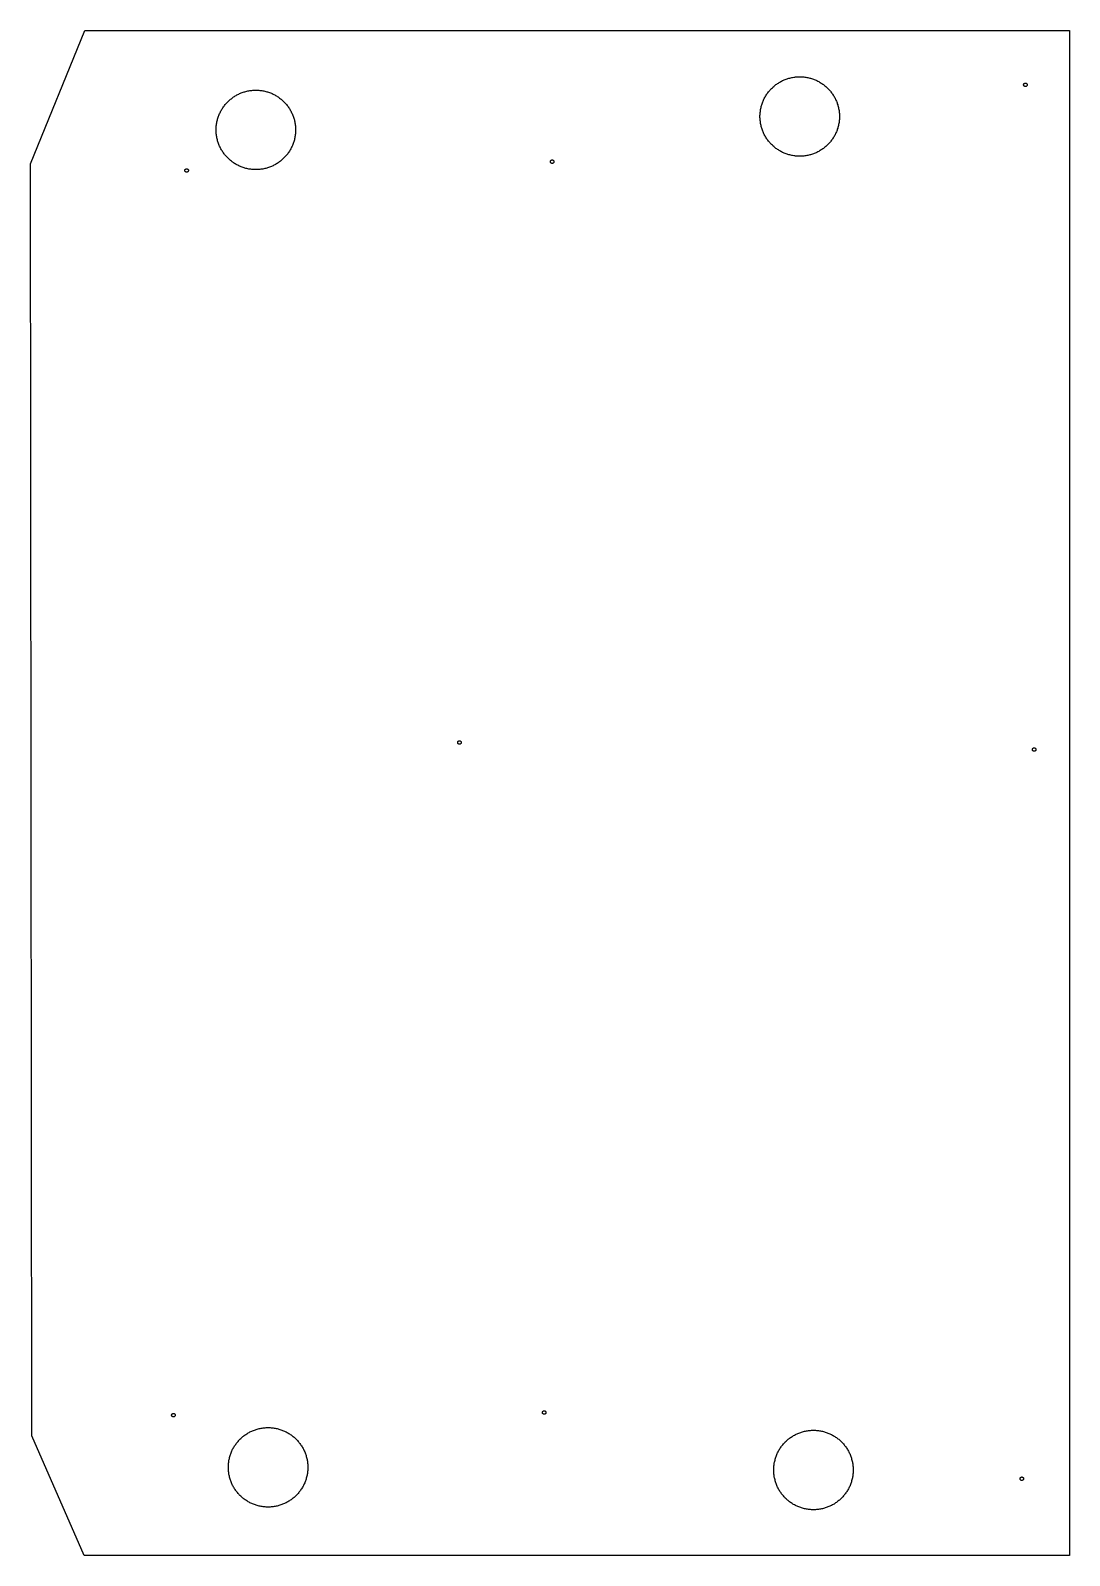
# Model space of a CAD drawing. Extents: x -90 to 5094, y -2208 to 5100.
# Drawn here: x -86 to 1090, y -58 to 1670 of the extents above; entities that cross this region are included whole.
import ezdxf

# ---------------------------------------------------------------- set-up
doc = ezdxf.new("R2010")
doc.units = 0
doc.layers.add('Default_Layer', color=1, linetype='CONTINUOUS')

msp = doc.modelspace()

# ---------------------------------------------------------------- linework, layer by layer
at = {"layer": 'Default_Layer'}
for points in [[(1090.5, 1669.6), (1090.4, 1095.4), (1090.4, 513.2), (1090.4, -57.9), (-25.5, -57.9), (-84.7, 77.8), (-86.4, 1518.6), (-24.8, 1669.6), (1090.5, 1669.6)], [(784.9, 1527.2), (783.7, 1527.2), (782.6, 1527.3), (781.4, 1527.3), (780.3, 1527.4), (779.2, 1527.6), (778.1, 1527.7), (776.9, 1527.9), (775.8, 1528.1), (774.7, 1528.3), (773.7, 1528.6), (772.6, 1528.9), (771.5, 1529.2), (770.5, 1529.6), (769.4, 1529.9), (768.4, 1530.3), (767.4, 1530.7), (766.4, 1531.2), (765.4, 1531.6), (764.4, 1532.1), (763.5, 1532.6), (762.5, 1533.2), (761.6, 1533.7), (760.7, 1534.3), (759.7, 1534.9), (758.9, 1535.5), (758, 1536.1), (757.1, 1536.8), (756.3, 1537.5), (755.5, 1538.2), (754.6, 1538.9), (753.9, 1539.6), (753.1, 1540.4), (752.3, 1541.1), (751.6, 1541.9), (750.9, 1542.7), (750.2, 1543.6), (749.5, 1544.4), (748.8, 1545.3), (748.2, 1546.1), (747.6, 1547), (747, 1547.9), (746.4, 1548.9), (745.9, 1549.8), (745.3, 1550.7), (744.8, 1551.7), (744.3, 1552.7), (743.9, 1553.7), (743.4, 1554.7), (743, 1555.7), (742.6, 1556.7), (742.3, 1557.8), (741.9, 1558.8), (741.6, 1559.9), (741.3, 1560.9), (741.1, 1562), (740.8, 1563.1), (740.6, 1564.2), (740.4, 1565.3), (740.3, 1566.5), (740.1, 1567.6), (740, 1568.7), (740, 1569.9), (739.9, 1571), (739.9, 1572.2), (739.9, 1573.4), (740, 1574.5), (740, 1575.7), (740.1, 1576.8), (740.3, 1577.9), (740.4, 1579), (740.6, 1580.2), (740.8, 1581.3), (741.1, 1582.4), (741.3, 1583.4), (741.6, 1584.5), (741.9, 1585.6), (742.3, 1586.6), (742.6, 1587.7), (743, 1588.7), (743.4, 1589.7), (743.9, 1590.7), (744.3, 1591.7), (744.8, 1592.7), (745.3, 1593.6), (745.9, 1594.6), (746.4, 1595.5), (747, 1596.4), (747.6, 1597.4), (748.2, 1598.2), (748.8, 1599.1), (749.5, 1600), (750.2, 1600.8), (750.9, 1601.6), (751.6, 1602.4), (752.3, 1603.2), (753.1, 1604), (753.9, 1604.8), (754.6, 1605.5), (755.5, 1606.2), (756.3, 1606.9), (757.1, 1607.6), (758, 1608.3), (758.9, 1608.9), (759.7, 1609.5), (760.7, 1610.1), (761.6, 1610.7), (762.5, 1611.2), (763.5, 1611.8), (764.4, 1612.3), (765.4, 1612.8), (766.4, 1613.2), (767.4, 1613.7), (768.4, 1614.1), (769.4, 1614.5), (770.5, 1614.8), (771.5, 1615.2), (772.6, 1615.5), (773.7, 1615.8), (774.7, 1616), (775.8, 1616.3), (776.9, 1616.5), (778.1, 1616.7), (779.2, 1616.8), (780.3, 1617), (781.4, 1617.1), (782.6, 1617.1), (783.7, 1617.2), (784.9, 1617.2), (786.1, 1617.2), (787.2, 1617.1), (788.4, 1617.1), (789.5, 1617), (790.6, 1616.8), (791.8, 1616.7), (792.9, 1616.5), (794, 1616.3), (795.1, 1616), (796.2, 1615.8), (797.2, 1615.5), (798.3, 1615.2), (799.3, 1614.8), (800.4, 1614.5), (801.4, 1614.1), (802.4, 1613.7), (803.4, 1613.2), (804.4, 1612.8), (805.4, 1612.3), (806.4, 1611.8), (807.3, 1611.2), (808.2, 1610.7), (809.2, 1610.1), (810.1, 1609.5), (811, 1608.9), (811.8, 1608.3), (812.7, 1607.6), (813.5, 1606.9), (814.4, 1606.2), (815.2, 1605.5), (816, 1604.8), (816.7, 1604), (817.5, 1603.2), (818.2, 1602.4), (818.9, 1601.6), (819.6, 1600.8), (820.3, 1600), (821, 1599.1), (821.6, 1598.2), (822.2, 1597.4), (822.8, 1596.4), (823.4, 1595.5), (823.9, 1594.6), (824.5, 1593.6), (825, 1592.7), (825.5, 1591.7), (825.9, 1590.7), (826.4, 1589.7), (826.8, 1588.7), (827.2, 1587.7), (827.5, 1586.6), (827.9, 1585.6), (828.2, 1584.5), (828.5, 1583.4), (828.8, 1582.4), (829, 1581.3), (829.2, 1580.2), (829.4, 1579), (829.5, 1577.9), (829.7, 1576.8), (829.8, 1575.7), (829.8, 1574.5), (829.9, 1573.4), (829.9, 1572.2), (829.9, 1571), (829.8, 1569.9), (829.8, 1568.7), (829.7, 1567.6), (829.5, 1566.5), (829.4, 1565.3), (829.2, 1564.2), (829, 1563.1), (828.8, 1562), (828.5, 1560.9), (828.2, 1559.9), (827.9, 1558.8), (827.5, 1557.8), (827.2, 1556.7), (826.8, 1555.7), (826.4, 1554.7), (825.9, 1553.7), (825.5, 1552.7), (825, 1551.7), (824.5, 1550.7), (823.9, 1549.8), (823.4, 1548.9), (822.8, 1547.9), (822.2, 1547), (821.6, 1546.1), (821, 1545.3), (820.3, 1544.4), (819.6, 1543.6), (818.9, 1542.7), (818.2, 1541.9), (817.5, 1541.1), (816.7, 1540.4), (816, 1539.6), (815.2, 1538.9), (814.4, 1538.2), (813.5, 1537.5), (812.7, 1536.8), (811.8, 1536.1), (811, 1535.5), (810.1, 1534.9), (809.2, 1534.3), (808.2, 1533.7), (807.3, 1533.2), (806.4, 1532.6), (805.4, 1532.1), (804.4, 1531.6), (803.4, 1531.2), (802.4, 1530.7), (801.4, 1530.3), (800.4, 1529.9), (799.3, 1529.6), (798.3, 1529.2), (797.2, 1528.9), (796.2, 1528.6), (795.1, 1528.3), (794, 1528.1), (792.9, 1527.9), (791.8, 1527.7), (790.6, 1527.6), (789.5, 1527.4), (788.4, 1527.3), (787.2, 1527.3), (786.1, 1527.2), (784.9, 1527.2)], [(1040.5, 1606.1), (1040.3, 1606.1), (1040.1, 1606.1), (1039.9, 1606.2), (1039.7, 1606.2), (1039.5, 1606.3), (1039.4, 1606.4), (1039.2, 1606.5), (1039.1, 1606.7), (1038.9, 1606.8), (1038.8, 1607), (1038.7, 1607.1), (1038.6, 1607.3), (1038.6, 1607.5), (1038.5, 1607.7), (1038.5, 1607.9), (1038.5, 1608.1), (1038.5, 1608.3), (1038.5, 1608.5), (1038.6, 1608.7), (1038.6, 1608.9), (1038.7, 1609), (1038.8, 1609.2), (1038.9, 1609.4), (1039.1, 1609.5), (1039.2, 1609.6), (1039.4, 1609.7), (1039.5, 1609.8), (1039.7, 1609.9), (1039.9, 1610), (1040.1, 1610), (1040.3, 1610.1), (1040.5, 1610.1), (1040.7, 1610.1), (1040.9, 1610), (1041.1, 1610), (1041.3, 1609.9), (1041.4, 1609.8), (1041.6, 1609.7), (1041.7, 1609.6), (1041.9, 1609.5), (1042, 1609.4), (1042.1, 1609.2), (1042.2, 1609), (1042.3, 1608.9), (1042.4, 1608.7), (1042.4, 1608.5), (1042.5, 1608.3), (1042.5, 1608.1), (1042.5, 1607.9), (1042.4, 1607.7), (1042.4, 1607.5), (1042.3, 1607.3), (1042.2, 1607.1), (1042.1, 1607), (1042, 1606.8), (1041.9, 1606.7), (1041.7, 1606.5), (1041.6, 1606.4), (1041.4, 1606.3), (1041.3, 1606.2), (1041.1, 1606.2), (1040.9, 1606.1), (1040.7, 1606.1), (1040.5, 1606.1)], [(168.9, 1512), (167.7, 1512), (166.6, 1512.1), (165.4, 1512.2), (164.3, 1512.3), (163.1, 1512.4), (162, 1512.5), (160.9, 1512.7), (159.8, 1512.9), (158.7, 1513.2), (157.6, 1513.4), (156.5, 1513.7), (155.5, 1514), (154.4, 1514.4), (153.4, 1514.8), (152.4, 1515.1), (151.4, 1515.6), (150.3, 1516), (149.4, 1516.5), (148.4, 1516.9), (147.4, 1517.5), (146.5, 1518), (145.5, 1518.5), (144.6, 1519.1), (143.7, 1519.7), (142.8, 1520.3), (141.9, 1521), (141.1, 1521.6), (140.2, 1522.3), (139.4, 1523), (138.6, 1523.7), (137.8, 1524.5), (137, 1525.2), (136.3, 1526), (135.6, 1526.8), (134.8, 1527.6), (134.1, 1528.4), (133.5, 1529.2), (132.8, 1530.1), (132.2, 1531), (131.6, 1531.9), (131, 1532.8), (130.4, 1533.7), (129.8, 1534.6), (129.3, 1535.6), (128.8, 1536.5), (128.3, 1537.5), (127.8, 1538.5), (127.4, 1539.5), (127, 1540.5), (126.6, 1541.6), (126.2, 1542.6), (125.9, 1543.6), (125.6, 1544.7), (125.3, 1545.8), (125, 1546.9), (124.8, 1548), (124.6, 1549.1), (124.4, 1550.2), (124.2, 1551.3), (124.1, 1552.4), (124, 1553.6), (123.9, 1554.7), (123.9, 1555.9), (123.9, 1557), (123.9, 1558.2), (123.9, 1559.3), (124, 1560.5), (124.1, 1561.6), (124.2, 1562.8), (124.4, 1563.9), (124.6, 1565), (124.8, 1566.1), (125, 1567.2), (125.3, 1568.3), (125.6, 1569.3), (125.9, 1570.4), (126.2, 1571.5), (126.6, 1572.5), (127, 1573.5), (127.4, 1574.5), (127.8, 1575.5), (128.3, 1576.5), (128.8, 1577.5), (129.3, 1578.5), (129.8, 1579.4), (130.4, 1580.4), (131, 1581.3), (131.6, 1582.2), (132.2, 1583.1), (132.8, 1584), (133.5, 1584.8), (134.1, 1585.7), (134.8, 1586.5), (135.6, 1587.3), (136.3, 1588.1), (137, 1588.8), (137.8, 1589.6), (138.6, 1590.3), (139.4, 1591.1), (140.2, 1591.8), (141.1, 1592.4), (141.9, 1593.1), (142.8, 1593.7), (143.7, 1594.3), (144.6, 1594.9), (145.5, 1595.5), (146.5, 1596.1), (147.4, 1596.6), (148.4, 1597.1), (149.4, 1597.6), (150.3, 1598.1), (151.4, 1598.5), (152.4, 1598.9), (153.4, 1599.3), (154.4, 1599.7), (155.5, 1600), (156.5, 1600.3), (157.6, 1600.6), (158.7, 1600.9), (159.8, 1601.1), (160.9, 1601.3), (162, 1601.5), (163.1, 1601.7), (164.3, 1601.8), (165.4, 1601.9), (166.6, 1602), (167.7, 1602), (168.9, 1602), (170, 1602), (171.2, 1602), (172.3, 1601.9), (173.5, 1601.8), (174.6, 1601.7), (175.7, 1601.5), (176.8, 1601.3), (177.9, 1601.1), (179, 1600.9), (180.1, 1600.6), (181.2, 1600.3), (182.2, 1600), (183.3, 1599.7), (184.3, 1599.3), (185.4, 1598.9), (186.4, 1598.5), (187.4, 1598.1), (188.4, 1597.6), (189.4, 1597.1), (190.3, 1596.6), (191.3, 1596.1), (192.2, 1595.5), (193.1, 1594.9), (194, 1594.3), (194.9, 1593.7), (195.8, 1593.1), (196.6, 1592.4), (197.5, 1591.8), (198.3, 1591.1), (199.1, 1590.3), (199.9, 1589.6), (200.7, 1588.8), (201.4, 1588.1), (202.2, 1587.3), (202.9, 1586.5), (203.6, 1585.7), (204.3, 1584.8), (204.9, 1584), (205.6, 1583.1), (206.2, 1582.2), (206.8, 1581.3), (207.4, 1580.4), (207.9, 1579.4), (208.4, 1578.5), (208.9, 1577.5), (209.4, 1576.5), (209.9, 1575.5), (210.3, 1574.5), (210.7, 1573.5), (211.1, 1572.5), (211.5, 1571.5), (211.8, 1570.4), (212.2, 1569.3), (212.5, 1568.3), (212.7, 1567.2), (213, 1566.1), (213.2, 1565), (213.3, 1563.9), (213.5, 1562.8), (213.6, 1561.6), (213.7, 1560.5), (213.8, 1559.3), (213.9, 1558.2), (213.9, 1557), (213.9, 1555.9), (213.8, 1554.7), (213.7, 1553.6), (213.6, 1552.4), (213.5, 1551.3), (213.3, 1550.2), (213.2, 1549.1), (213, 1548), (212.7, 1546.9), (212.5, 1545.8), (212.2, 1544.7), (211.8, 1543.6), (211.5, 1542.6), (211.1, 1541.6), (210.7, 1540.5), (210.3, 1539.5), (209.9, 1538.5), (209.4, 1537.5), (208.9, 1536.5), (208.4, 1535.6), (207.9, 1534.6), (207.4, 1533.7), (206.8, 1532.8), (206.2, 1531.9), (205.6, 1531), (204.9, 1530.1), (204.3, 1529.2), (203.6, 1528.4), (202.9, 1527.6), (202.2, 1526.8), (201.4, 1526), (200.7, 1525.2), (199.9, 1524.5), (199.1, 1523.7), (198.3, 1523), (197.5, 1522.3), (196.6, 1521.6), (195.8, 1521), (194.9, 1520.3), (194, 1519.7), (193.1, 1519.1), (192.2, 1518.5), (191.3, 1518), (190.3, 1517.5), (189.4, 1516.9), (188.4, 1516.5), (187.4, 1516), (186.4, 1515.6), (185.4, 1515.1), (184.3, 1514.8), (183.3, 1514.4), (182.2, 1514), (181.2, 1513.7), (180.1, 1513.4), (179, 1513.2), (177.9, 1512.9), (176.8, 1512.7), (175.7, 1512.5), (174.6, 1512.4), (173.5, 1512.3), (172.3, 1512.2), (171.2, 1512.1), (170, 1512), (168.9, 1512)], [(504.5, 1519.1), (504.3, 1519.1), (504.1, 1519.1), (503.9, 1519.2), (503.7, 1519.2), (503.5, 1519.3), (503.4, 1519.4), (503.2, 1519.5), (503.1, 1519.7), (502.9, 1519.8), (502.8, 1520), (502.7, 1520.1), (502.6, 1520.3), (502.6, 1520.5), (502.5, 1520.7), (502.5, 1520.9), (502.5, 1521.1), (502.5, 1521.3), (502.5, 1521.5), (502.6, 1521.7), (502.6, 1521.9), (502.7, 1522), (502.8, 1522.2), (502.9, 1522.4), (503.1, 1522.5), (503.2, 1522.6), (503.4, 1522.7), (503.5, 1522.8), (503.7, 1522.9), (503.9, 1523), (504.1, 1523), (504.3, 1523.1), (504.5, 1523.1), (504.7, 1523.1), (504.9, 1523), (505.1, 1523), (505.3, 1522.9), (505.4, 1522.8), (505.6, 1522.7), (505.7, 1522.6), (505.9, 1522.5), (506, 1522.4), (506.1, 1522.2), (506.2, 1522), (506.3, 1521.9), (506.4, 1521.7), (506.4, 1521.5), (506.5, 1521.3), (506.5, 1521.1), (506.5, 1520.9), (506.4, 1520.7), (506.4, 1520.5), (506.3, 1520.3), (506.2, 1520.1), (506.1, 1520), (506, 1519.8), (505.9, 1519.7), (505.7, 1519.5), (505.6, 1519.4), (505.4, 1519.3), (505.3, 1519.2), (505.1, 1519.2), (504.9, 1519.1), (504.7, 1519.1), (504.5, 1519.1)], [(90.5, 1509.1), (90.3, 1509.1), (90.1, 1509.1), (89.9, 1509.2), (89.7, 1509.2), (89.5, 1509.3), (89.4, 1509.4), (89.2, 1509.5), (89.1, 1509.7), (88.9, 1509.8), (88.8, 1510), (88.7, 1510.1), (88.6, 1510.3), (88.6, 1510.5), (88.5, 1510.7), (88.5, 1510.9), (88.5, 1511.1), (88.5, 1511.3), (88.5, 1511.5), (88.6, 1511.7), (88.6, 1511.9), (88.7, 1512), (88.8, 1512.2), (88.9, 1512.4), (89.1, 1512.5), (89.2, 1512.6), (89.4, 1512.7), (89.5, 1512.8), (89.7, 1512.9), (89.9, 1513), (90.1, 1513), (90.3, 1513.1), (90.5, 1513.1), (90.7, 1513.1), (90.9, 1513), (91.1, 1513), (91.3, 1512.9), (91.4, 1512.8), (91.6, 1512.7), (91.7, 1512.6), (91.9, 1512.5), (92, 1512.4), (92.1, 1512.2), (92.2, 1512), (92.3, 1511.9), (92.4, 1511.7), (92.4, 1511.5), (92.5, 1511.3), (92.5, 1511.1), (92.5, 1510.9), (92.4, 1510.7), (92.4, 1510.5), (92.3, 1510.3), (92.2, 1510.1), (92.1, 1510), (92, 1509.8), (91.9, 1509.7), (91.7, 1509.5), (91.6, 1509.4), (91.4, 1509.3), (91.3, 1509.2), (91.1, 1509.2), (90.9, 1509.1), (90.7, 1509.1), (90.5, 1509.1)], [(399.5, 861.1), (399.3, 861.1), (399.1, 861.1), (398.9, 861.2), (398.7, 861.2), (398.5, 861.3), (398.4, 861.4), (398.2, 861.5), (398.1, 861.7), (397.9, 861.8), (397.8, 862), (397.7, 862.1), (397.6, 862.3), (397.6, 862.5), (397.5, 862.7), (397.5, 862.9), (397.5, 863.1), (397.5, 863.3), (397.5, 863.5), (397.6, 863.7), (397.6, 863.9), (397.7, 864), (397.8, 864.2), (397.9, 864.4), (398.1, 864.5), (398.2, 864.6), (398.4, 864.7), (398.5, 864.8), (398.7, 864.9), (398.9, 865), (399.1, 865), (399.3, 865.1), (399.5, 865.1), (399.7, 865.1), (399.9, 865), (400.1, 865), (400.3, 864.9), (400.4, 864.8), (400.6, 864.7), (400.7, 864.6), (400.9, 864.5), (401, 864.4), (401.1, 864.2), (401.2, 864), (401.3, 863.9), (401.4, 863.7), (401.4, 863.5), (401.5, 863.3), (401.5, 863.1), (401.5, 862.9), (401.4, 862.7), (401.4, 862.5), (401.3, 862.3), (401.2, 862.1), (401.1, 862), (401, 861.8), (400.9, 861.7), (400.7, 861.5), (400.6, 861.4), (400.4, 861.3), (400.3, 861.2), (400.1, 861.2), (399.9, 861.1), (399.7, 861.1), (399.5, 861.1)], [(1050.5, 853.1), (1050.3, 853.1), (1050.1, 853.1), (1049.9, 853.2), (1049.7, 853.2), (1049.5, 853.3), (1049.4, 853.4), (1049.2, 853.5), (1049.1, 853.7), (1048.9, 853.8), (1048.8, 854), (1048.7, 854.1), (1048.6, 854.3), (1048.6, 854.5), (1048.5, 854.7), (1048.5, 854.9), (1048.5, 855.1), (1048.5, 855.3), (1048.5, 855.5), (1048.6, 855.7), (1048.6, 855.9), (1048.7, 856), (1048.8, 856.2), (1048.9, 856.4), (1049.1, 856.5), (1049.2, 856.6), (1049.4, 856.7), (1049.5, 856.8), (1049.7, 856.9), (1049.9, 857), (1050.1, 857), (1050.3, 857.1), (1050.5, 857.1), (1050.7, 857.1), (1050.9, 857), (1051.1, 857), (1051.3, 856.9), (1051.4, 856.8), (1051.6, 856.7), (1051.7, 856.6), (1051.9, 856.5), (1052, 856.4), (1052.1, 856.2), (1052.2, 856), (1052.3, 855.9), (1052.4, 855.7), (1052.4, 855.5), (1052.5, 855.3), (1052.5, 855.1), (1052.5, 854.9), (1052.4, 854.7), (1052.4, 854.5), (1052.3, 854.3), (1052.2, 854.1), (1052.1, 854), (1052, 853.8), (1051.9, 853.7), (1051.7, 853.5), (1051.6, 853.4), (1051.4, 853.3), (1051.3, 853.2), (1051.1, 853.2), (1050.9, 853.1), (1050.7, 853.1), (1050.5, 853.1)], [(495.5, 102.1), (495.3, 102.1), (495.1, 102.1), (494.9, 102.2), (494.7, 102.2), (494.5, 102.3), (494.4, 102.4), (494.2, 102.5), (494.1, 102.7), (493.9, 102.8), (493.8, 103), (493.7, 103.1), (493.6, 103.3), (493.6, 103.5), (493.5, 103.7), (493.5, 103.9), (493.5, 104.1), (493.5, 104.3), (493.5, 104.5), (493.6, 104.7), (493.6, 104.9), (493.7, 105), (493.8, 105.2), (493.9, 105.4), (494.1, 105.5), (494.2, 105.6), (494.4, 105.7), (494.5, 105.8), (494.7, 105.9), (494.9, 106), (495.1, 106), (495.3, 106.1), (495.5, 106.1), (495.7, 106.1), (495.9, 106), (496.1, 106), (496.3, 105.9), (496.4, 105.8), (496.6, 105.7), (496.7, 105.6), (496.9, 105.5), (497, 105.4), (497.1, 105.2), (497.2, 105), (497.3, 104.9), (497.4, 104.7), (497.4, 104.5), (497.5, 104.3), (497.5, 104.1), (497.5, 103.9), (497.4, 103.7), (497.4, 103.5), (497.3, 103.3), (497.2, 103.1), (497.1, 103), (497, 102.8), (496.9, 102.7), (496.7, 102.5), (496.6, 102.4), (496.4, 102.3), (496.3, 102.2), (496.1, 102.2), (495.9, 102.1), (495.7, 102.1), (495.5, 102.1)], [(75.5, 99.1), (75.3, 99.1), (75.1, 99.1), (74.9, 99.2), (74.7, 99.2), (74.5, 99.3), (74.4, 99.4), (74.2, 99.5), (74.1, 99.7), (73.9, 99.8), (73.8, 100), (73.7, 100.1), (73.6, 100.3), (73.6, 100.5), (73.5, 100.7), (73.5, 100.9), (73.5, 101.1), (73.5, 101.3), (73.5, 101.5), (73.6, 101.7), (73.6, 101.9), (73.7, 102), (73.8, 102.2), (73.9, 102.4), (74.1, 102.5), (74.2, 102.6), (74.4, 102.7), (74.5, 102.8), (74.7, 102.9), (74.9, 103), (75.1, 103), (75.3, 103.1), (75.5, 103.1), (75.7, 103.1), (75.9, 103), (76.1, 103), (76.3, 102.9), (76.4, 102.8), (76.6, 102.7), (76.7, 102.6), (76.9, 102.5), (77, 102.4), (77.1, 102.2), (77.2, 102), (77.3, 101.9), (77.4, 101.7), (77.4, 101.5), (77.5, 101.3), (77.5, 101.1), (77.5, 100.9), (77.4, 100.7), (77.4, 100.5), (77.3, 100.3), (77.2, 100.1), (77.1, 100), (77, 99.8), (76.9, 99.7), (76.7, 99.5), (76.6, 99.4), (76.4, 99.3), (76.3, 99.2), (76.1, 99.2), (75.9, 99.1), (75.7, 99.1), (75.5, 99.1)], [(182.7, -3), (181.6, -3), (180.4, -3), (179.3, -2.9), (178.1, -2.8), (177, -2.7), (175.9, -2.5), (174.8, -2.3), (173.7, -2.1), (172.6, -1.9), (171.5, -1.6), (170.4, -1.3), (169.3, -1), (168.3, -0.7), (167.3, -0.3), (166.2, 0.1), (165.2, 0.5), (164.2, 0.9), (163.2, 1.4), (162.2, 1.9), (161.3, 2.4), (160.3, 2.9), (159.4, 3.5), (158.5, 4.1), (157.6, 4.6), (156.7, 5.3), (155.8, 5.9), (154.9, 6.6), (154.1, 7.2), (153.3, 7.9), (152.5, 8.7), (151.7, 9.4), (150.9, 10.1), (150.1, 10.9), (149.4, 11.7), (148.7, 12.5), (148, 13.3), (147.3, 14.2), (146.7, 15), (146, 15.9), (145.4, 16.8), (144.8, 17.7), (144.2, 18.6), (143.7, 19.6), (143.2, 20.5), (142.6, 21.5), (142.2, 22.5), (141.7, 23.4), (141.3, 24.4), (140.8, 25.5), (140.5, 26.5), (140.1, 27.5), (139.7, 28.6), (139.4, 29.6), (139.1, 30.7), (138.9, 31.8), (138.6, 32.9), (138.4, 34), (138.2, 35.1), (138.1, 36.2), (138, 37.4), (137.9, 38.5), (137.8, 39.6), (137.7, 40.8), (137.7, 42), (137.7, 43.1), (137.8, 44.3), (137.9, 45.4), (138, 46.6), (138.1, 47.7), (138.2, 48.8), (138.4, 49.9), (138.6, 51), (138.9, 52.1), (139.1, 53.2), (139.4, 54.3), (139.7, 55.3), (140.1, 56.4), (140.5, 57.4), (140.8, 58.5), (141.3, 59.5), (141.7, 60.5), (142.2, 61.5), (142.6, 62.4), (143.2, 63.4), (143.7, 64.4), (144.2, 65.3), (144.8, 66.2), (145.4, 67.1), (146, 68), (146.7, 68.9), (147.3, 69.7), (148, 70.6), (148.7, 71.4), (149.4, 72.2), (150.1, 73), (150.9, 73.8), (151.7, 74.5), (152.5, 75.3), (153.3, 76), (154.1, 76.7), (154.9, 77.4), (155.8, 78), (156.7, 78.7), (157.6, 79.3), (158.5, 79.9), (159.4, 80.4), (160.3, 81), (161.3, 81.5), (162.2, 82), (163.2, 82.5), (164.2, 83), (165.2, 83.4), (166.2, 83.8), (167.3, 84.2), (168.3, 84.6), (169.3, 84.9), (170.4, 85.3), (171.5, 85.5), (172.6, 85.8), (173.7, 86), (174.8, 86.3), (175.9, 86.4), (177, 86.6), (178.1, 86.7), (179.3, 86.8), (180.4, 86.9), (181.6, 86.9), (182.7, 87), (183.9, 86.9), (185, 86.9), (186.2, 86.8), (187.3, 86.7), (188.5, 86.6), (189.6, 86.4), (190.7, 86.3), (191.8, 86), (192.9, 85.8), (194, 85.5), (195, 85.3), (196.1, 84.9), (197.2, 84.6), (198.2, 84.2), (199.2, 83.8), (200.2, 83.4), (201.2, 83), (202.2, 82.5), (203.2, 82), (204.2, 81.5), (205.1, 81), (206.1, 80.4), (207, 79.9), (207.9, 79.3), (208.8, 78.7), (209.6, 78), (210.5, 77.4), (211.3, 76.7), (212.2, 76), (213, 75.3), (213.8, 74.5), (214.5, 73.8), (215.3, 73), (216, 72.2), (216.7, 71.4), (217.4, 70.6), (218.1, 69.7), (218.8, 68.9), (219.4, 68), (220, 67.1), (220.6, 66.2), (221.2, 65.3), (221.8, 64.4), (222.3, 63.4), (222.8, 62.4), (223.3, 61.5), (223.7, 60.5), (224.2, 59.5), (224.6, 58.5), (225, 57.4), (225.4, 56.4), (225.7, 55.3), (226, 54.3), (226.3, 53.2), (226.6, 52.1), (226.8, 51), (227, 49.9), (227.2, 48.8), (227.4, 47.7), (227.5, 46.6), (227.6, 45.4), (227.7, 44.3), (227.7, 43.1), (227.7, 42), (227.7, 40.8), (227.7, 39.6), (227.6, 38.5), (227.5, 37.4), (227.4, 36.2), (227.2, 35.1), (227, 34), (226.8, 32.9), (226.6, 31.8), (226.3, 30.7), (226, 29.6), (225.7, 28.6), (225.4, 27.5), (225, 26.5), (224.6, 25.5), (224.2, 24.4), (223.7, 23.4), (223.3, 22.5), (222.8, 21.5), (222.3, 20.5), (221.8, 19.6), (221.2, 18.6), (220.6, 17.7), (220, 16.8), (219.4, 15.9), (218.8, 15), (218.1, 14.2), (217.4, 13.3), (216.7, 12.5), (216, 11.7), (215.3, 10.9), (214.5, 10.1), (213.8, 9.4), (213, 8.7), (212.2, 7.9), (211.3, 7.2), (210.5, 6.6), (209.6, 5.9), (208.8, 5.3), (207.9, 4.6), (207, 4.1), (206.1, 3.5), (205.1, 2.9), (204.2, 2.4), (203.2, 1.9), (202.2, 1.4), (201.2, 0.9), (200.2, 0.5), (199.2, 0.1), (198.2, -0.3), (197.2, -0.7), (196.1, -1), (195, -1.3), (194, -1.6), (192.9, -1.9), (191.8, -2.1), (190.7, -2.3), (189.6, -2.5), (188.5, -2.7), (187.3, -2.8), (186.2, -2.9), (185, -3), (183.9, -3), (182.7, -3)], [(800.4, -6.1), (799.3, -6.1), (798.1, -6), (797, -5.9), (795.8, -5.8), (794.7, -5.7), (793.6, -5.5), (792.5, -5.4), (791.4, -5.2), (790.3, -4.9), (789.2, -4.6), (788.1, -4.4), (787.1, -4), (786, -3.7), (785, -3.3), (783.9, -2.9), (782.9, -2.5), (781.9, -2.1), (780.9, -1.6), (780, -1.1), (779, -0.6), (778, -0.1), (777.1, 0.4), (776.2, 1), (775.3, 1.6), (774.4, 2.2), (773.5, 2.9), (772.7, 3.5), (771.8, 4.2), (771, 4.9), (770.2, 5.6), (769.4, 6.4), (768.6, 7.1), (767.9, 7.9), (767.1, 8.7), (766.4, 9.5), (765.7, 10.3), (765, 11.2), (764.4, 12), (763.7, 12.9), (763.1, 13.8), (762.5, 14.7), (762, 15.6), (761.4, 16.5), (760.9, 17.5), (760.4, 18.4), (759.9, 19.4), (759.4, 20.4), (759, 21.4), (758.6, 22.4), (758.2, 23.5), (757.8, 24.5), (757.5, 25.6), (757.1, 26.6), (756.9, 27.7), (756.6, 28.8), (756.4, 29.9), (756.1, 31), (756, 32.1), (755.8, 33.2), (755.7, 34.3), (755.6, 35.5), (755.5, 36.6), (755.5, 37.8), (755.4, 38.9), (755.5, 40.1), (755.5, 41.2), (755.6, 42.4), (755.7, 43.5), (755.8, 44.7), (756, 45.8), (756.1, 46.9), (756.4, 48), (756.6, 49.1), (756.9, 50.2), (757.1, 51.3), (757.5, 52.3), (757.8, 53.4), (758.2, 54.4), (758.6, 55.4), (759, 56.4), (759.4, 57.5), (759.9, 58.4), (760.4, 59.4), (760.9, 60.4), (761.4, 61.3), (762, 62.3), (762.5, 63.2), (763.1, 64.1), (763.7, 65), (764.4, 65.9), (765, 66.7), (765.7, 67.6), (766.4, 68.4), (767.1, 69.2), (767.9, 70), (768.6, 70.8), (769.4, 71.5), (770.2, 72.2), (771, 73), (771.8, 73.7), (772.7, 74.3), (773.5, 75), (774.4, 75.6), (775.3, 76.2), (776.2, 76.8), (777.1, 77.4), (778, 78), (779, 78.5), (780, 79), (780.9, 79.5), (781.9, 80), (782.9, 80.4), (783.9, 80.8), (785, 81.2), (786, 81.6), (787.1, 81.9), (788.1, 82.2), (789.2, 82.5), (790.3, 82.8), (791.4, 83), (792.5, 83.2), (793.6, 83.4), (794.7, 83.6), (795.8, 83.7), (797, 83.8), (798.1, 83.9), (799.3, 83.9), (800.4, 83.9), (801.6, 83.9), (802.8, 83.9), (803.9, 83.8), (805, 83.7), (806.2, 83.6), (807.3, 83.4), (808.4, 83.2), (809.5, 83), (810.6, 82.8), (811.7, 82.5), (812.8, 82.2), (813.8, 81.9), (814.9, 81.6), (815.9, 81.2), (816.9, 80.8), (818, 80.4), (819, 80), (819.9, 79.5), (820.9, 79), (821.9, 78.5), (822.8, 78), (823.8, 77.4), (824.7, 76.8), (825.6, 76.2), (826.5, 75.6), (827.4, 75), (828.2, 74.3), (829.1, 73.7), (829.9, 73), (830.7, 72.2), (831.5, 71.5), (832.3, 70.8), (833, 70), (833.7, 69.2), (834.5, 68.4), (835.2, 67.6), (835.8, 66.7), (836.5, 65.9), (837.1, 65), (837.8, 64.1), (838.3, 63.2), (838.9, 62.3), (839.5, 61.3), (840, 60.4), (840.5, 59.4), (841, 58.4), (841.5, 57.5), (841.9, 56.4), (842.3, 55.4), (842.7, 54.4), (843.1, 53.4), (843.4, 52.3), (843.7, 51.3), (844, 50.2), (844.3, 49.1), (844.5, 48), (844.7, 46.9), (844.9, 45.8), (845.1, 44.7), (845.2, 43.5), (845.3, 42.4), (845.4, 41.2), (845.4, 40.1), (845.4, 38.9), (845.4, 37.8), (845.4, 36.6), (845.3, 35.5), (845.2, 34.3), (845.1, 33.2), (844.9, 32.1), (844.7, 31), (844.5, 29.9), (844.3, 28.8), (844, 27.7), (843.7, 26.6), (843.4, 25.6), (843.1, 24.5), (842.7, 23.5), (842.3, 22.4), (841.9, 21.4), (841.5, 20.4), (841, 19.4), (840.5, 18.4), (840, 17.5), (839.5, 16.5), (838.9, 15.6), (838.3, 14.7), (837.8, 13.8), (837.1, 12.9), (836.5, 12), (835.8, 11.2), (835.2, 10.3), (834.5, 9.5), (833.7, 8.7), (833, 7.9), (832.3, 7.1), (831.5, 6.4), (830.7, 5.6), (829.9, 4.9), (829.1, 4.2), (828.2, 3.5), (827.4, 2.9), (826.5, 2.2), (825.6, 1.6), (824.7, 1), (823.8, 0.4), (822.8, -0.1), (821.9, -0.6), (820.9, -1.1), (819.9, -1.6), (819, -2.1), (818, -2.5), (816.9, -2.9), (815.9, -3.3), (814.9, -3.7), (813.8, -4), (812.8, -4.4), (811.7, -4.6), (810.6, -4.9), (809.5, -5.2), (808.4, -5.4), (807.3, -5.5), (806.2, -5.7), (805, -5.8), (803.9, -5.9), (802.8, -6), (801.6, -6.1), (800.4, -6.1)], [(1036.5, 27.1), (1036.3, 27.1), (1036.1, 27.1), (1035.9, 27.2), (1035.7, 27.2), (1035.5, 27.3), (1035.4, 27.4), (1035.2, 27.5), (1035.1, 27.7), (1034.9, 27.8), (1034.8, 28), (1034.7, 28.1), (1034.6, 28.3), (1034.6, 28.5), (1034.5, 28.7), (1034.5, 28.9), (1034.5, 29.1), (1034.5, 29.3), (1034.5, 29.5), (1034.6, 29.7), (1034.6, 29.9), (1034.7, 30), (1034.8, 30.2), (1034.9, 30.4), (1035.1, 30.5), (1035.2, 30.6), (1035.4, 30.7), (1035.5, 30.8), (1035.7, 30.9), (1035.9, 31), (1036.1, 31), (1036.3, 31.1), (1036.5, 31.1), (1036.7, 31.1), (1036.9, 31), (1037.1, 31), (1037.3, 30.9), (1037.4, 30.8), (1037.6, 30.7), (1037.7, 30.6), (1037.9, 30.5), (1038, 30.4), (1038.1, 30.2), (1038.2, 30), (1038.3, 29.9), (1038.4, 29.7), (1038.4, 29.5), (1038.5, 29.3), (1038.5, 29.1), (1038.5, 28.9), (1038.4, 28.7), (1038.4, 28.5), (1038.3, 28.3), (1038.2, 28.1), (1038.1, 28), (1038, 27.8), (1037.9, 27.7), (1037.7, 27.5), (1037.6, 27.4), (1037.4, 27.3), (1037.3, 27.2), (1037.1, 27.2), (1036.9, 27.1), (1036.7, 27.1), (1036.5, 27.1)]]:
    msp.add_lwpolyline(points, close=True, dxfattribs=at)

doc.saveas('drawing.dxf')
